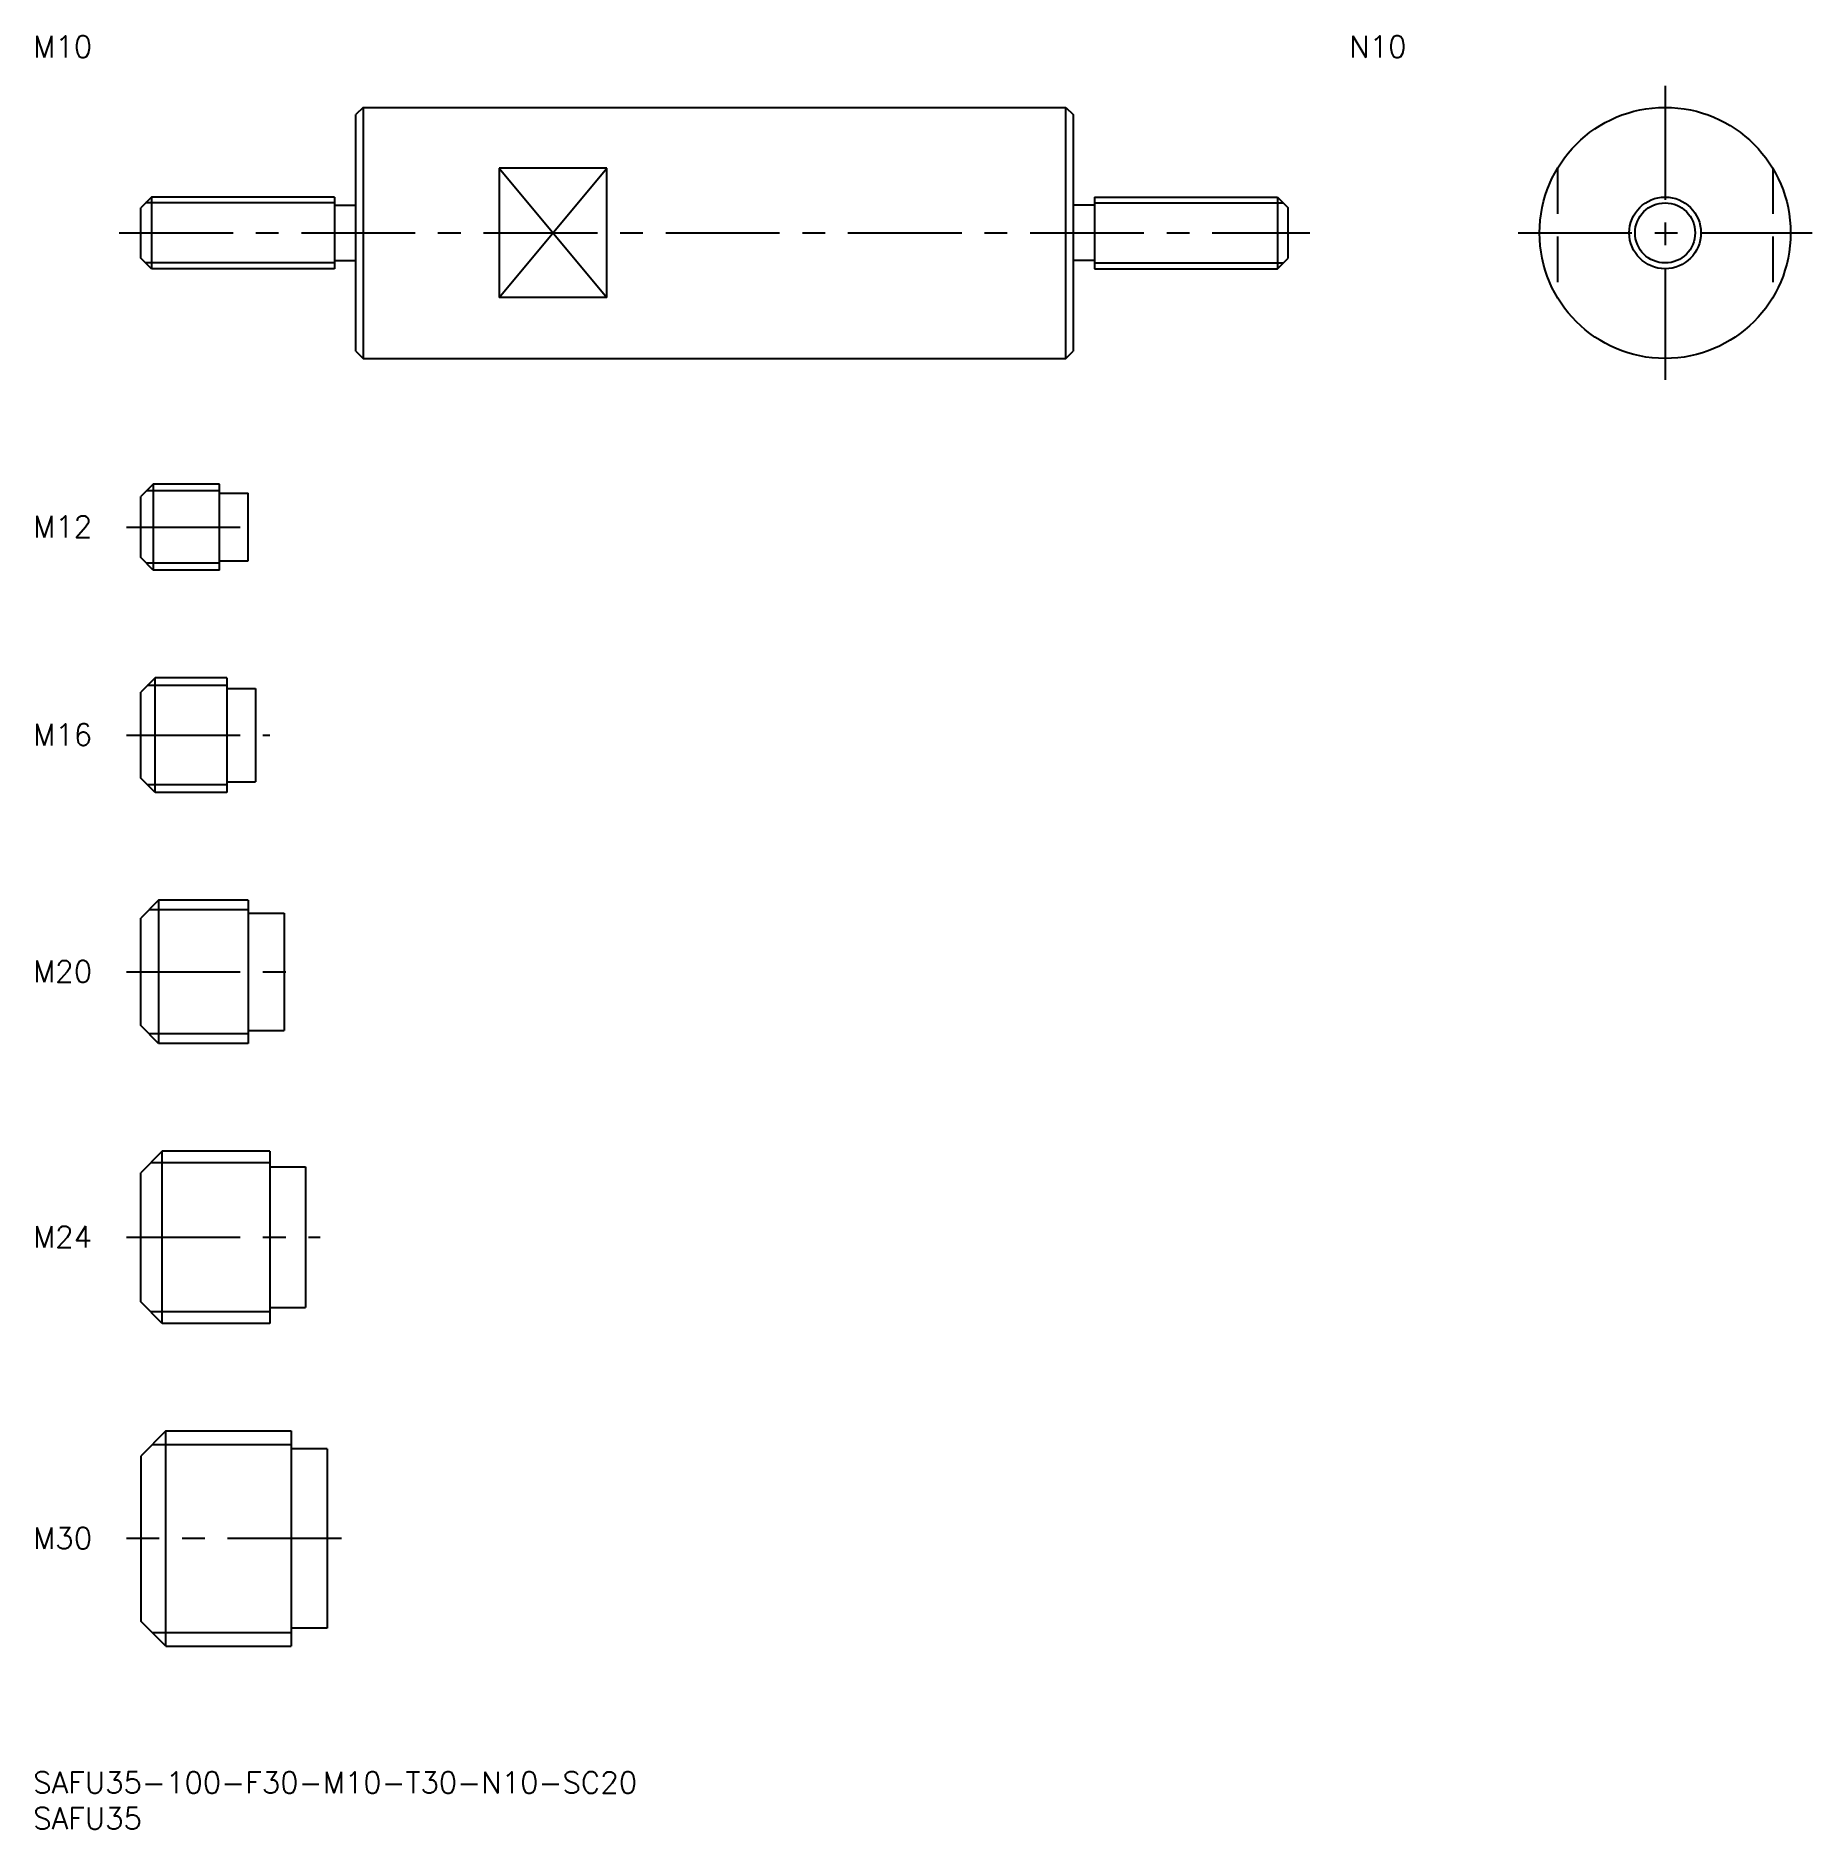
# Model space of a CAD drawing. Extents: x 0 to 248, y -8 to 242.
import ezdxf

# ---------------------------------------------------------------- set-up
doc = ezdxf.new("R2010")
doc.units = 0
doc.header["$LTSCALE"] = 0.5
doc.linetypes.add('CENTER', pattern=[50.8, 31.75, -6.35, 6.35, -6.35])
doc.linetypes.add('DASHED', pattern=[19.05, 12.7, -6.35])
for name, color, linetype in [('MSM_CENTER', 1, 'CENTER'), ('MSM_CONTINUOUS', 7, 'CONTINUOUS'), ('MSM_DASHED', 4, 'DASHED'), ('MSM_NARROW', 5, 'CONTINUOUS'), ('MSM_PART_NUMBER', 7, 'CONTINUOUS')]:
    doc.layers.add(name, color=color, linetype=linetype)
doc.styles.get("Standard").update_dxf_attribs({"font": 'txt.shx', "height": 1, "bigfont": 'bigfont.shx'})

# ---------------------------------------------------------------- blocks, each defined once
blk = doc.blocks.new('*U16')
at = {"layer": 'MSM_PART_NUMBER'}
blk.add_text('SAFU35-100-F30-M10-T30-N10-SC20', height=3, dxfattribs=at).set_placement((0, -3))
blk = doc.blocks.new('*U17')
at = {"layer": 'MSM_PART_NUMBER'}
blk.add_text('SAFU35', height=3, dxfattribs=at).set_placement((0, -8))
blk = doc.blocks.new('*U18')
at = {"layer": 'MSM_PART_NUMBER'}
blk.add_text('M30', height=3, dxfattribs=at).set_placement((0, 31.06))
blk = doc.blocks.new('*U19')
at = {"layer": 'MSM_PART_NUMBER'}
blk.add_text('M24', height=3, dxfattribs=at).set_placement((0, 73.06))
blk = doc.blocks.new('*U20')
at = {"layer": 'MSM_PART_NUMBER'}
blk.add_text('M20', height=3, dxfattribs=at).set_placement((0, 110.06))
blk = doc.blocks.new('*U21')
at = {"layer": 'MSM_PART_NUMBER'}
blk.add_text('M16', height=3, dxfattribs=at).set_placement((0, 143.06))
blk = doc.blocks.new('*U22')
at = {"layer": 'MSM_PART_NUMBER'}
blk.add_text('M12', height=3, dxfattribs=at).set_placement((0, 172.06))
blk = doc.blocks.new('*U23')
at = {"layer": 'MSM_PART_NUMBER'}
blk.add_text('M10', height=3, dxfattribs=at).set_placement((0, 238.97))
blk = doc.blocks.new('*U24')
at = {"layer": 'MSM_PART_NUMBER'}
blk.add_text('N10', height=3, dxfattribs=at).set_placement((183.5, 238.97))

msp = doc.modelspace()

# ---------------------------------------------------------------- linework, layer by layer
at = {"layer": 'MSM_CENTER'}
for p, q in [((227.53, 235), (227.53, 194)), ((12, 214.5), (178, 214.5)), ((207.03, 214.5), (248.03, 214.5)), ((13, 173.5), (32, 173.5)), ((13, 144.5), (33, 144.5)), ((13, 111.5), (37, 111.5)), ((13, 74.5), (40, 74.5)), ((43, 32.5), (13, 32.5))]:
    msp.add_line(p, q, dxfattribs=at)
at = {"layer": 'MSM_CONTINUOUS'}
for p, q in [((46, 232), (45, 231)), ((45, 198), (45, 231)), ((46, 232), (144, 232)), ((46, 232), (46, 197)), ((144, 232), (145, 231)), ((144, 197), (144, 232)), ((145, 231), (145, 198)), ((65, 223.51), (65, 205.49)), ((80, 223.51), (65, 223.51)), ((80, 205.49), (80, 223.51)), ((16.5, 219.5), (15, 218)), ((15, 211), (15, 218)), ((42, 219.5), (16.5, 219.5)), ((16.5, 219.5), (16.5, 209.5)), ((42, 219.5), (42, 209.5)), ((42, 218.35), (45, 218.35)), ((148, 218.35), (145, 218.35)), ((148, 219.5), (173.5, 219.5)), ((148, 219.5), (148, 209.5)), ((173.5, 219.5), (175, 218)), ((173.5, 219.5), (173.5, 209.5)), ((175, 211), (175, 218)), ((16.5, 209.5), (15, 211)), ((42, 210.65), (45, 210.65)), ((148, 210.65), (145, 210.65)), ((173.5, 209.5), (175, 211)), ((42, 209.5), (16.5, 209.5)), ((148, 209.5), (173.5, 209.5)), ((80, 205.49), (65, 205.49)), ((45, 198), (46, 197)), ((144, 197), (145, 198)), ((46, 197), (144, 197)), ((16.75, 179.5), (15, 177.75)), ((15, 169.25), (15, 177.75)), ((26, 179.5), (16.75, 179.5)), ((16.75, 179.5), (16.75, 167.5)), ((26, 167.5), (26, 179.5)), ((26, 178.2), (30, 178.2)), ((30, 168.8), (30, 178.2)), ((16.75, 167.5), (15, 169.25)), ((26, 167.5), (16.75, 167.5)), ((26, 168.8), (30, 168.8)), ((17, 152.5), (15, 150.5)), ((27, 152.5), (17, 152.5)), ((17, 136.5), (17, 152.5)), ((27, 152.5), (27, 136.5)), ((15, 138.5), (15, 150.5)), ((27, 151), (31, 151)), ((31, 151), (31, 138)), ((17, 136.5), (15, 138.5)), ((27, 138), (31, 138)), ((27, 136.5), (17, 136.5)), ((17.5, 121.5), (15, 119)), ((30, 121.5), (17.5, 121.5)), ((17.5, 121.5), (17.5, 101.5)), ((30, 121.5), (30, 101.5)), ((15, 104), (15, 119)), ((30, 119.7), (35, 119.7)), ((35, 119.7), (35, 103.3)), ((17.5, 101.5), (15, 104)), ((30, 103.3), (35, 103.3)), ((30, 101.5), (17.5, 101.5)), ((18, 86.5), (15, 83.5)), ((33, 86.5), (18, 86.5)), ((18, 62.5), (18, 86.5)), ((33, 86.5), (33, 62.5)), ((15, 65.5), (15, 83.5)), ((33, 84.3), (38, 84.3)), ((38, 84.3), (38, 64.7)), ((18, 62.5), (15, 65.5)), ((33, 62.5), (18, 62.5)), ((33, 64.7), (38, 64.7)), ((18.5, 47.5), (15, 44)), ((18.5, 47.5), (36, 47.5)), ((18.5, 17.5), (18.5, 47.5)), ((36, 47.5), (36, 17.5)), ((41, 45), (36, 45)), ((41, 45), (41, 20)), ((15, 44), (15, 21)), ((18.5, 17.5), (15, 21)), ((41, 20), (36, 20)), ((18.5, 17.5), (36, 17.5))]:
    msp.add_line(p, q, dxfattribs=at)
for radius in [17.5, 5]:
    msp.add_circle((227.53, 214.5), radius, dxfattribs=at)
at = {"layer": 'MSM_DASHED'}
for p, q in [((212.53, 223.51), (212.53, 205.49)), ((242.53, 223.51), (242.53, 205.49))]:
    msp.add_line(p, q, dxfattribs=at)
at = {"layer": 'MSM_NARROW'}
for p, q in [((65, 223.51), (80, 205.49)), ((65, 205.49), (80, 223.51)), ((42, 218.69), (15.69, 218.69)), ((148, 218.69), (174.31, 218.69)), ((42, 210.31), (15.69, 210.31)), ((148, 210.31), (174.31, 210.31)), ((26, 178.55), (15.8, 178.55)), ((26, 168.45), (15.8, 168.45)), ((27, 151.42), (15.92, 151.42)), ((27, 137.58), (15.92, 137.58)), ((30, 120.15), (16.15, 120.15)), ((30, 102.85), (16.15, 102.85)), ((33, 84.88), (16.38, 84.88)), ((33, 64.12), (16.38, 64.12)), ((16.61, 45.61), (36, 45.61)), ((16.61, 19.39), (36, 19.39))]:
    msp.add_line(p, q, dxfattribs=at)
msp.add_circle((227.53, 214.5), 4.19, dxfattribs=at)

# ---------------------------------------------------------------- block references
at = {"layer": 'MSM_CONTINUOUS'}
for name in ['*U23', '*U24', '*U22', '*U21', '*U20', '*U19', '*U18', '*U16', '*U17']:
    msp.add_blockref(name, (0, 0), dxfattribs=at)

doc.saveas('drawing.dxf')
